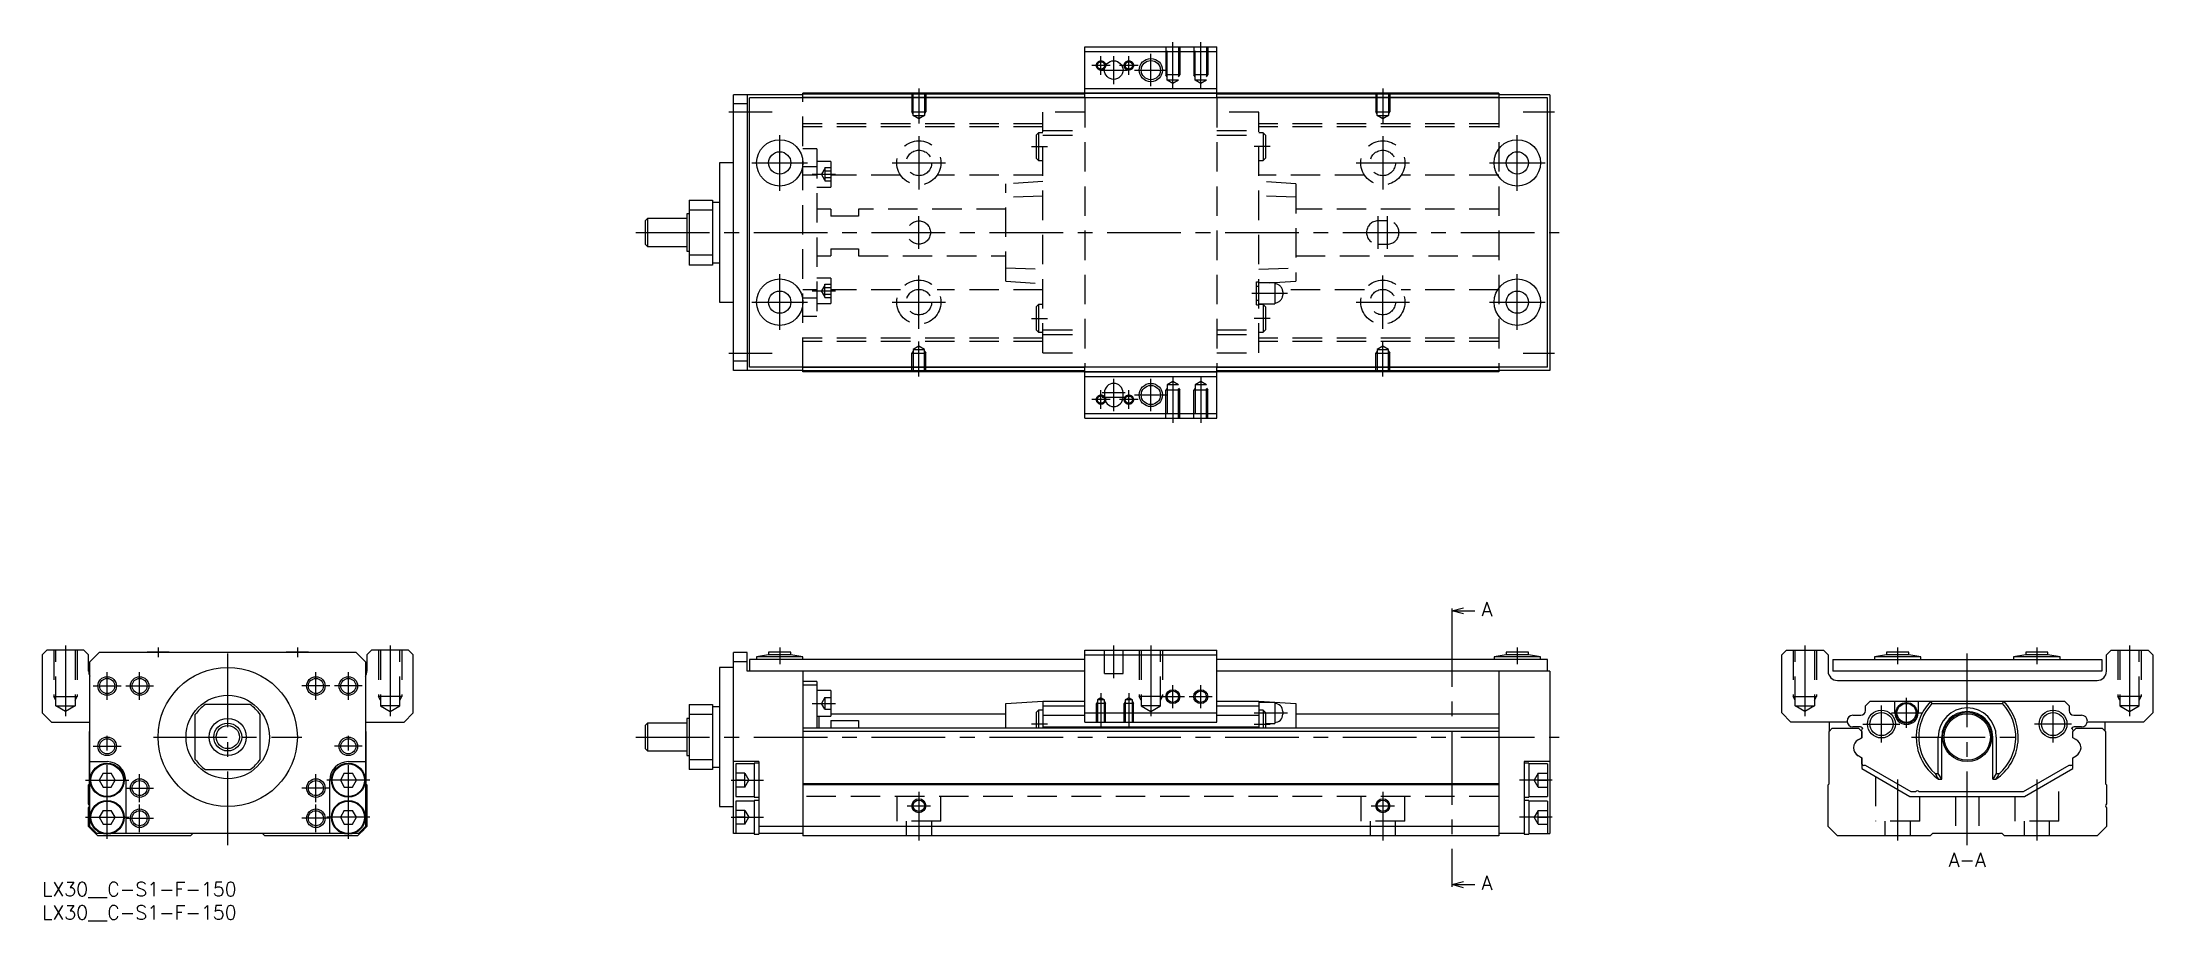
# Model space of a CAD drawing. Extents: x 0 to 455, y -8 to 181.
import ezdxf

# ---------------------------------------------------------------- set-up
doc = ezdxf.new("R2010")
doc.units = 0
doc.header["$LTSCALE"] = 0.5
doc.linetypes.add('CENTER', pattern=[50.8, 31.75, -6.35, 6.35, -6.35])
doc.linetypes.add('DASHED', pattern=[19.05, 12.7, -6.35])
for name, color, linetype in [('MSM_CENTER', 1, 'CENTER'), ('MSM_CONTINUOUS', 7, 'CONTINUOUS'), ('MSM_DASHED', 4, 'DASHED'), ('MSM_NARROW', 5, 'CONTINUOUS'), ('MSM_PART_NUMBER', 7, 'CONTINUOUS')]:
    doc.layers.add(name, color=color, linetype=linetype)
doc.styles.get("Standard").update_dxf_attribs({"font": 'txt.shx', "height": 3, "bigfont": 'bigfont.shx'})

# ---------------------------------------------------------------- blocks, each defined once
blk = doc.blocks.new('*U3')
at = {"layer": 'MSM_PART_NUMBER'}
blk.add_text('LX30__C-S1-F-150', height=3, dxfattribs=at).set_placement((0, -3))
blk = doc.blocks.new('*U4')
at = {"layer": 'MSM_PART_NUMBER'}
blk.add_text('LX30__C-S1-F-150', height=3, dxfattribs=at).set_placement((0, -8))

msp = doc.modelspace()

# ---------------------------------------------------------------- linework, layer by layer
at = {"layer": 'MSM_CENTER'}
for p, q in [((228.25, 174), (228.25, 178)), ((231, 172), (231, 178)), ((234.25, 174), (234.25, 178)), ((239, 171.5), (239, 178.5)), ((243.75, 171.09), (243.75, 181)), ((249.75, 171.09), (249.75, 181)), ((230.25, 176), (226.25, 176)), ((228, 175), (234, 175)), ((236.25, 176), (232.25, 176)), ((235.5, 175), (242.5, 175)), ((189, 171), (189, 163.49)), ((289, 171), (289, 163.49)), ((148, 166), (157.4, 166)), ((319.25, 166), (326, 166)), ((159, 149), (159, 161)), ((189, 160.75), (189, 149.25)), ((289, 160.75), (289, 149.25)), ((318, 149), (318, 161)), ((153, 155), (165, 155)), ((183.25, 155), (194.75, 155)), ((213.25, 158.5), (216.75, 158.5)), ((264.75, 158.5), (261.25, 158.5)), ((283.25, 155), (294.75, 155)), ((312, 155), (324, 155)), ((166, 152.55), (171, 152.55)), ((189, 136.5), (189, 143.5)), ((288, 136.5), (288, 143.5)), ((290, 136.5), (290, 143.5)), ((128, 140), (327, 140)), ((159, 119), (159, 131)), ((166, 127.44), (171, 127.44)), ((189, 119.25), (189, 130.75)), ((289, 119.25), (289, 130.75)), ((318, 119), (318, 131)), ((153, 125), (165, 125)), ((183.25, 125), (194.75, 125)), ((260.75, 126.9), (268.45, 126.9)), ((283.25, 125), (294.75, 125)), ((312, 125), (324, 125)), ((213.25, 121.5), (216.75, 121.5)), ((264.75, 121.5), (261.25, 121.5)), ((148, 114), (157.4, 114)), ((189, 109), (189, 116.51)), ((289, 109), (289, 116.51)), ((319.25, 114), (326, 114)), ((228.25, 102), (228.25, 106)), ((228.5, 105.5), (233.5, 105.5)), ((231, 101.5), (231, 108.5)), ((234.25, 102), (234.25, 106)), ((235.5, 105), (242.5, 105)), ((239, 101.5), (239, 108.5)), ((243.75, 108.91), (243.75, 99)), ((249.75, 108.91), (249.75, 99)), ((230.25, 104), (226.25, 104)), ((228.5, 104.5), (233.5, 104.5)), ((236.25, 104), (232.25, 104)), ((303.87, 58), (303.87, 0)), ((5, 51), (5, 35.81)), ((25, 50.6), (25, 48.5)), ((40, 8), (40, 51.5)), ((55, 50.6), (55, 48.5)), ((75, 51), (75, 35.81)), ((159, 50.6), (159, 47)), ((231, 44), (231, 51)), ((239, 51), (239, 35.81)), ((318, 50.6), (318, 47)), ((380, 51), (380, 35.81)), ((400, 50.6), (400, 47)), ((415, 8), (415, 51.5)), ((430, 50.6), (430, 47)), ((450, 51), (450, 35.81)), ((11, 42.3), (17, 42.3)), ((14, 39.3), (14, 45.3)), ((18, 42.3), (24, 42.3)), ((21, 39.3), (21, 45.3)), ((62, 42.3), (56, 42.3)), ((59, 39.3), (59, 45.3)), ((69, 42.3), (63, 42.3)), ((66, 39.3), (66, 45.3)), ((243.75, 37.5), (243.75, 42.5)), ((249.75, 37.5), (249.75, 42.5)), ((166, 38.55), (171, 38.55)), ((228.25, 40.76), (228.25, 33.5)), ((234.25, 40.76), (234.25, 33.5)), ((241.25, 40), (246.25, 40)), ((247.25, 40), (252.25, 40)), ((261.25, 36.5), (268.45, 36.5)), ((396.5, 30.1), (396.5, 38.1)), ((398.65, 36.5), (405.15, 36.5)), ((401.9, 33.25), (401.9, 39.75)), ((433.5, 30.1), (433.5, 38.1)), ((14, 9.35), (14, 32.3)), ((66, 9.35), (66, 32.3)), ((216.75, 34.1), (213.25, 34.1)), ((261.25, 34.1), (264.75, 34.1)), ((392.5, 34.1), (400.5, 34.1)), ((437.5, 34.1), (429.5, 34.1)), ((11, 29.3), (17, 29.3)), ((24, 31.3), (56, 31.3)), ((69, 29.3), (63, 29.3)), ((128, 31.3), (327, 31.3)), ((403, 31.3), (427, 31.3)), ((21, 17.3), (21, 23.3)), ((59, 17.3), (59, 23.3)), ((9.35, 22), (18.65, 22)), ((18, 20.3), (24, 20.3)), ((62, 20.3), (56, 20.3)), ((70.65, 22), (61.35, 22)), ((148.5, 22), (155.5, 22)), ((189, 19.5), (189, 9)), ((289, 19.5), (289, 9)), ((325.5, 22), (318.5, 22)), ((400, 22.18), (400, 9)), ((430, 22.18), (430, 9)), ((9.35, 14), (18.65, 14)), ((18, 13.8), (24, 13.8)), ((21, 10.8), (21, 16.8)), ((62, 13.8), (56, 13.8)), ((59, 10.8), (59, 16.8)), ((70.65, 14), (61.35, 14)), ((148.5, 14), (155.5, 14)), ((186.5, 16.5), (191.5, 16.5)), ((286.5, 16.5), (291.5, 16.5)), ((325.5, 14), (318.5, 14))]:
    msp.add_line(p, q, dxfattribs=at)
at = {"layer": 'MSM_CONTINUOUS'}
for p, q in [((224.75, 169), (224.75, 180)), ((224.75, 180), (253.25, 180)), ((224.75, 179), (253.25, 179)), ((253.25, 169), (253.25, 180)), ((164, 169.7), (149, 169.7)), ((149, 110.3), (149, 169.7)), ((152, 169.7), (152, 110.3)), ((152.5, 111), (152.5, 169)), ((324.5, 169), (152.5, 169)), ((314, 170), (164, 170)), ((164, 169), (164, 170)), ((224.75, 169.8), (164, 169.8)), ((224.75, 169.1), (164, 169.1)), ((224.75, 171), (253.25, 171)), ((224.75, 170), (253.25, 170)), ((314, 169.8), (253.25, 169.8)), ((314, 169.1), (253.25, 169.1)), ((314, 170), (314, 169)), ((325, 169.7), (314, 169.7)), ((324.5, 111), (324.5, 169)), ((325, 169.7), (325, 110.3)), ((152, 167.7), (149, 167.7)), ((146, 155), (146, 125)), ((149, 155), (146, 155)), ((139.5, 147), (144.5, 147)), ((139.5, 147), (139.5, 133)), ((144.5, 147), (144.5, 133)), ((146, 146.5), (144.5, 146.5)), ((130.5, 143), (130, 142.5)), ((130, 142.5), (130, 137.5)), ((130.5, 143), (130.5, 137)), ((139, 143), (130.5, 143)), ((139, 144), (139, 136)), ((139.5, 144), (139, 144)), ((144.5, 144.82), (139.5, 144.82)), ((130, 137.5), (130.5, 137)), ((130.5, 137), (139, 137)), ((139, 136), (139.5, 136)), ((139.5, 135.18), (144.5, 135.18)), ((144.5, 133), (139.5, 133)), ((144.5, 133.5), (146, 133.5)), ((146, 125), (149, 125)), ((152, 112.3), (149, 112.3)), ((164, 110.3), (149, 110.3)), ((324.5, 111), (152.5, 111)), ((164, 110), (164, 111)), ((224.75, 110.9), (164, 110.9)), ((224.75, 110.2), (164, 110.2)), ((314, 110), (164, 110)), ((224.75, 100), (224.75, 111)), ((224.75, 110), (253.25, 110)), ((253.25, 100), (253.25, 111)), ((314, 110.9), (253.25, 110.9)), ((314, 110.2), (253.25, 110.2)), ((314, 111), (314, 110)), ((325, 110.3), (314, 110.3)), ((224.75, 109), (253.25, 109)), ((229, 105.5), (229, 104.5)), ((233, 104.5), (233, 105.5)), ((224.75, 101), (253.25, 101)), ((224.75, 100), (253.25, 100)), ((303.87, 58.5), (306.37, 59.17)), ((303.87, 59), (303.87, 58)), ((306.37, 57.83), (303.87, 58.5)), ((303.87, 58.5), (308.88, 58.5)), ((1, 50), (0, 49)), ((0, 49), (0, 36.5)), ((9, 50), (1, 50)), ((10, 49), (9, 50)), ((10, 45.5), (10, 49)), ((12.3, 49.5), (10.3, 47.5)), ((10.3, 12), (10.3, 47.5)), ((67.7, 49.5), (12.3, 49.5)), ((22.6, 49.6), (22.6, 49.5)), ((27.4, 49.6), (22.6, 49.6)), ((27.4, 49.5), (27.4, 49.6)), ((52.6, 49.6), (52.6, 49.5)), ((57.4, 49.6), (52.6, 49.6)), ((57.4, 49.5), (57.4, 49.6)), ((69.7, 47.5), (67.7, 49.5)), ((69.7, 47.5), (69.7, 12)), ((71, 50), (70, 49)), ((70, 49), (70, 45.5)), ((79, 50), (71, 50)), ((80, 49), (79, 50)), ((80, 36.5), (80, 49)), ((149, 46.3), (146, 46.3)), ((146, 46.3), (146, 16.3)), ((149, 10.5), (149, 49.5)), ((152, 49.5), (149, 49.5)), ((152, 47.5), (149, 47.5)), ((152, 45.5), (152, 49.5)), ((152.5, 48), (152.5, 45.5)), ((224.75, 48), (152.5, 48)), ((156.6, 49), (154, 48.6)), ((154, 48.6), (154, 48)), ((164, 48.6), (154, 48.6)), ((156.6, 49.6), (156.6, 49)), ((161.4, 49.6), (156.6, 49.6)), ((161.4, 49), (156.6, 49)), ((161.4, 49), (161.4, 49.6)), ((164, 48.6), (161.4, 49)), ((164, 48), (164, 48.6)), ((224.75, 50), (253.25, 50)), ((224.75, 34.5), (224.75, 50)), ((224.75, 49), (253.25, 49)), ((253.25, 34.5), (253.25, 50)), ((324.5, 48), (253.25, 48)), ((315.6, 49), (313, 48.6)), ((313, 48.6), (313, 48)), ((323, 48.6), (313, 48.6)), ((315.6, 49.6), (315.6, 49)), ((320.4, 49.6), (315.6, 49.6)), ((320.4, 49), (315.6, 49)), ((320.4, 49), (320.4, 49.6)), ((323, 48.6), (320.4, 49)), ((323, 48), (323, 48.6)), ((324.5, 45.5), (324.5, 48)), ((375, 49), (376, 50)), ((375, 36.5), (375, 49)), ((376, 50), (384, 50)), ((384, 50), (385, 49)), ((385, 49), (385, 45.5)), ((386, 48), (444, 48)), ((386, 48), (386, 45.5)), ((397.6, 49), (395, 48.6)), ((405, 48.6), (395, 48.6)), ((395, 48.6), (395, 48)), ((402.4, 49.6), (397.6, 49.6)), ((397.6, 49.6), (397.6, 49)), ((402.4, 49), (397.6, 49)), ((402.4, 49), (402.4, 49.6)), ((405, 48.6), (402.4, 49)), ((405, 48), (405, 48.6)), ((427.6, 49), (425, 48.6)), ((435, 48.6), (425, 48.6)), ((425, 48.6), (425, 48)), ((432.4, 49.6), (427.6, 49.6)), ((427.6, 49.6), (427.6, 49)), ((432.4, 49), (427.6, 49)), ((432.4, 49), (432.4, 49.6)), ((435, 48.6), (432.4, 49)), ((435, 48), (435, 48.6)), ((444, 48), (444, 45.5)), ((445, 49), (446, 50)), ((445, 45.5), (445, 49)), ((446, 50), (454, 50)), ((454, 50), (455, 49)), ((455, 49), (455, 36.5)), ((224.75, 45.5), (152, 45.5)), ((164, 45.5), (164, 10)), ((167, 43.3), (164, 43.3)), ((167, 42.45), (164, 42.45)), ((167, 43.3), (167, 33.2)), ((170, 41.3), (167, 41.3)), ((170, 41.3), (170, 35.8)), ((325, 45.5), (253.25, 45.5)), ((314, 45.5), (314, 10)), ((325, 45.5), (325, 10.5)), ((444, 45.5), (386, 45.5)), ((387, 43.5), (443, 43.5)), ((0, 36.5), (2, 34.5)), ((44.82, 38.3), (35.18, 38.3)), ((78, 34.5), (80, 36.5)), ((139.5, 38.3), (144.5, 38.3)), ((139.5, 38.3), (139.5, 24.3)), ((144.5, 38.3), (144.5, 24.3)), ((146, 37.8), (144.5, 37.8)), ((207.75, 38.5), (215.75, 39)), ((207.75, 33.2), (207.75, 38.5)), ((214.75, 37.1), (214.25, 36.6)), ((214.25, 36.6), (214.25, 33.2)), ((215.75, 37.1), (214.75, 37.1)), ((214.75, 37.1), (214.75, 33.2)), ((215.75, 39), (224.75, 39)), ((215.75, 39), (215.75, 33.2)), ((215.75, 38), (224.75, 38)), ((224.75, 36.5), (253.25, 36.5)), ((253.25, 39), (262.25, 39)), ((253.25, 38), (262.25, 38)), ((262.25, 39), (270.25, 38.5)), ((262.25, 39), (262.25, 33.2)), ((265.7, 38.75), (262.25, 38.75)), ((263.25, 37.1), (262.25, 37.1)), ((263.75, 36.6), (263.25, 37.1)), ((263.25, 37.1), (263.25, 33.2)), ((263.75, 36.6), (263.75, 33.2)), ((265.7, 38.75), (265.7, 34.25)), ((267.45, 36.8), (267.45, 36.2)), ((270.25, 38.5), (270.25, 33.2)), ((377, 34.5), (375, 36.5)), ((393.05, 38), (394.05, 39)), ((393.05, 37), (393.05, 38)), ((394.05, 39), (435.95, 39)), ((399.4, 36.5), (399.4, 39)), ((404.4, 39), (404.4, 36.5)), ((407.14, 39), (407.4, 38.5)), ((407.4, 38.5), (422.6, 38.5)), ((422.6, 38.5), (422.86, 39)), ((435.95, 39), (436.95, 38)), ((436.95, 38), (436.95, 37)), ((455, 36.5), (453, 34.5)), ((2, 34.5), (10.3, 34.5)), ((10.2, 32.5), (10.3, 32.6)), ((10.2, 21.2), (10.2, 32.5)), ((33, 26.48), (33, 36.12)), ((47, 26.48), (47, 36.12)), ((69.7, 34.5), (78, 34.5)), ((69.7, 32.6), (69.8, 32.5)), ((69.8, 32.5), (69.8, 21.2)), ((130.5, 34.3), (130, 33.8)), ((130, 33.8), (130, 28.8)), ((139, 34.3), (130.5, 34.3)), ((130.5, 34.3), (130.5, 28.3)), ((139.5, 35.3), (139, 35.3)), ((139, 35.3), (139, 27.3)), ((144.5, 36.12), (139.5, 36.12)), ((314, 33.2), (164, 33.2)), ((314, 32.5), (164, 32.5)), ((167, 35.8), (170, 35.8)), ((167.5, 33.2), (167.5, 35.8)), ((170, 36.3), (207.75, 36.3)), ((170, 34.87), (176, 34.87)), ((170, 34.87), (170, 33.2)), ((176, 34.87), (176, 33.2)), ((215.75, 36), (224.75, 36)), ((215.75, 33.5), (262.25, 33.5)), ((224.75, 34.5), (253.25, 34.5)), ((253.25, 36), (262.25, 36)), ((263.75, 34.25), (265.7, 34.25)), ((270.25, 36.3), (314, 36.3)), ((389.13, 34.5), (377, 34.5)), ((385.2, 32.5), (385.9, 33.2)), ((385.2, 21.2), (385.2, 32.5)), ((385.3, 32.6), (385.3, 34.5)), ((385.9, 33.2), (391.55, 33.2)), ((390.35, 36), (392.05, 36)), ((391.75, 33.5), (390.35, 33.5)), ((391.55, 33.2), (392.25, 32.5)), ((392.2, 32.55), (392.2, 32.7)), ((392.25, 32.5), (392.2, 32.55)), ((392.25, 31.15), (392.25, 32.5)), ((392.25, 32.5), (392.25, 31.15)), ((437.75, 32.5), (438.45, 33.2)), ((437.75, 31.15), (437.75, 32.5)), ((437.8, 32.7), (437.8, 32.55)), ((437.95, 36), (439.65, 36)), ((439.65, 33.5), (438.25, 33.5)), ((438.45, 33.2), (444.1, 33.2)), ((453, 34.5), (440.87, 34.5)), ((444.1, 33.2), (444.8, 32.5)), ((444.7, 32.6), (444.7, 34.5)), ((444.8, 32.5), (444.8, 21.2)), ((130, 28.8), (130.5, 28.3)), ((130.5, 28.3), (139, 28.3)), ((392.25, 31.15), (391.5, 30.72)), ((391.6, 30.78), (392.25, 31.15)), ((408.74, 23.45), (408.74, 31.3)), ((409.5, 22.2), (409.5, 31.3)), ((420.5, 22.2), (420.5, 31.3)), ((421.26, 31.3), (421.26, 23.45)), ((438.4, 30.78), (437.75, 31.15)), ((438.4, 30.78), (438.49, 30.73)), ((10.3, 26), (14, 26)), ((13.13, 23.5), (12.27, 22)), ((13.13, 23.5), (14.87, 23.5)), ((15.73, 22), (14.87, 23.5)), ((35.18, 24.3), (44.82, 24.3)), ((65.13, 23.5), (64.27, 22)), ((65.13, 23.5), (66.87, 23.5)), ((66, 26), (69.7, 26)), ((67.73, 22), (66.87, 23.5)), ((139, 27.3), (139.5, 27.3)), ((139.5, 26.48), (144.5, 26.48)), ((144.5, 24.3), (139.5, 24.3)), ((144.5, 24.8), (146, 24.8)), ((154.5, 26), (149, 26)), ((153.5, 25.5), (149.5, 25.5)), ((149.5, 25.5), (149.5, 18.5)), ((154.5, 25.65), (153.5, 25.65)), ((153.5, 25.65), (153.5, 18.35)), ((154.5, 26), (154.5, 10.35)), ((325, 26), (319.5, 26)), ((319.5, 26), (319.5, 10.35)), ((320.5, 25.65), (319.5, 25.65)), ((320.5, 25.65), (320.5, 18.35)), ((324.5, 25.5), (320.5, 25.5)), ((324.5, 25.5), (324.5, 18.5)), ((392.25, 26.85), (391.5, 27.28)), ((391.6, 27.22), (392.25, 26.85)), ((392.25, 25.45), (392.25, 26.85)), ((392.25, 26.85), (392.25, 24.5)), ((392.25, 24.5), (402.64, 18.5)), ((393.1, 25.16), (392.7, 25.16)), ((402.91, 19.5), (393.1, 25.16)), ((408.07, 23.45), (408.74, 23.45)), ((409.5, 22.2), (408.74, 23.45)), ((421.26, 23.45), (420.5, 22.2)), ((421.26, 23.45), (421.93, 23.45)), ((436.9, 25.16), (427.09, 19.5)), ((427.36, 18.5), (437.75, 24.5)), ((437.3, 25.16), (436.9, 25.16)), ((437.75, 26.85), (438.5, 27.28)), ((437.75, 24.5), (437.75, 26.85)), ((10, 21), (10.2, 21.2)), ((10, 16.9), (10, 21)), ((12.27, 22), (13.13, 20.5)), ((13.13, 20.5), (14.87, 20.5)), ((14.87, 20.5), (15.73, 22)), ((18, 22), (18, 10.5)), ((62, 10.5), (62, 22)), ((64.27, 22), (65.13, 20.5)), ((65.13, 20.5), (66.87, 20.5)), ((66.87, 20.5), (67.73, 22)), ((69.8, 21.2), (70, 21)), ((70, 21), (70, 12)), ((149.5, 18.5), (153.5, 18.5)), ((153.5, 18.35), (154.5, 18.35)), ((314, 21.2), (164, 21.2)), ((314, 21), (164, 21)), ((319.5, 18.35), (320.5, 18.35)), ((320.5, 18.5), (324.5, 18.5)), ((385, 21), (385.2, 21.2)), ((385, 12), (385, 21)), ((402.64, 18.5), (427.36, 18.5)), ((403.85, 19.5), (402.91, 19.5)), ((427.09, 19.5), (404.65, 19.5)), ((408.82, 22.2), (409.5, 22.2)), ((420.5, 22.2), (421.18, 22.2)), ((444.8, 21.2), (445, 21)), ((445, 21), (445, 16.9)), ((10, 12), (10, 16.1)), ((13.13, 15.5), (12.27, 14)), ((12.27, 14), (13.13, 12.5)), ((13.13, 15.5), (14.87, 15.5)), ((15.73, 14), (14.87, 15.5)), ((14.87, 12.5), (15.73, 14)), ((65.13, 15.5), (64.27, 14)), ((64.27, 14), (65.13, 12.5)), ((65.13, 15.5), (66.87, 15.5)), ((67.73, 14), (66.87, 15.5)), ((66.87, 12.5), (67.73, 14)), ((146, 16.3), (149, 16.3)), ((153.5, 17.5), (149.5, 17.5)), ((149.5, 17.5), (149.5, 10.5)), ((154.5, 17.65), (153.5, 17.65)), ((153.5, 17.65), (153.5, 10.35)), ((320.5, 17.65), (319.5, 17.65)), ((320.5, 17.65), (320.5, 10.35)), ((324.5, 17.5), (320.5, 17.5)), ((324.5, 17.5), (324.5, 10.5)), ((445, 16.1), (445, 12)), ((12, 10), (10, 12)), ((11.8, 10.5), (10.3, 12)), ((12.96, 10.5), (11.8, 10.5)), ((32, 10), (12, 10)), ((13.13, 12.5), (14.87, 12.5)), ((64.96, 10.5), (15.04, 10.5)), ((32.5, 10.5), (32, 10)), ((48, 10), (47.5, 10.5)), ((68, 10), (48, 10)), ((65.13, 12.5), (66.87, 12.5)), ((68.2, 10.5), (67.04, 10.5)), ((70, 12), (68, 10)), ((69.7, 12), (68.2, 10.5)), ((153.5, 10.5), (149, 10.5)), ((153.5, 10.35), (154.5, 10.35)), ((314, 12), (154.5, 12)), ((164, 10.5), (154.5, 10.5)), ((314, 10), (164, 10)), ((319.5, 10.5), (314, 10.5)), ((319.5, 10.35), (320.5, 10.35)), ((320.5, 10.5), (325, 10.5)), ((387, 10), (385, 12)), ((407, 10), (387, 10)), ((407.5, 10.5), (407, 10)), ((422.5, 10.5), (407.5, 10.5)), ((423, 10), (422.5, 10.5)), ((443, 10), (423, 10)), ((445, 12), (443, 10)), ((303.87, -0.5), (306.37, 0.17)), ((303.87, 0), (303.87, -1)), ((306.37, -1.17), (303.87, -0.5)), ((303.87, -0.5), (308.88, -0.5))]:
    msp.add_line(p, q, dxfattribs=at)
for centre, radius in [((231, 175), 2), ((239, 175), 2.07), ((159, 155), 5), ((318, 155), 5), ((159, 155), 2.4), ((318, 155), 2.4), ((159, 125), 5), ((318, 125), 5), ((159, 125), 2.4), ((318, 125), 2.4), ((239, 105), 2.07), ((40, 31.3), 15), ((14, 42.3), 1.62), ((21, 42.3), 1.62), ((59, 42.3), 1.62), ((66, 42.3), 1.62), ((243.75, 40), 1.23), ((249.75, 40), 1.23), ((40, 31.3), 9), ((396.5, 34.1), 3), ((396.5, 34.1), 2.5), ((401.9, 36.5), 2.25), ((401.9, 36.5), 2.05), ((415, 31.3), 5.3), ((433.5, 34.1), 3), ((433.5, 34.1), 2.5), ((40, 31.3), 4), ((40, 31.3), 3), ((40, 31.3), 2.5), ((415, 31.3), 5), ((14, 29.3), 1.62), ((66, 29.3), 1.62), ((14, 22), 3.65), ((14, 22), 3.5), ((66, 22), 3.65), ((66, 22), 3.5), ((21, 20.3), 1.62), ((59, 20.3), 1.62), ((14, 14), 3.65), ((14, 14), 3.5), ((21, 13.8), 1.62), ((59, 13.8), 1.62), ((66, 14), 3.65), ((66, 14), 3.5), ((189, 16.5), 1.23), ((289, 16.5), 1.23)]:
    msp.add_circle(centre, radius, dxfattribs=at)
for centre, radius, start, end in [((231, 105.5), 2, 0, 180), ((231, 104.5), 2, 180, 0), ((12, 45.5), 2, 180, 211.7883), ((68, 45.5), 2, 328.2117, 0), ((387, 45.5), 2, 180, 270), ((443, 45.5), 2, 270, 0), ((40, 31.3), 8.5, 124.5603, 145.4397), ((40, 31.3), 8.5, 34.5603, 55.4397), ((265.7, 36.8), 1.75, 0, 90), ((392.05, 37), 1, 270, 0), ((401.9, 36.5), 2.5, 180, 0), ((415, 31.3), 11, 135.573, 235.8196), ((415, 31.3), 10.47, 136.5713, 228.5552), ((415, 31.3), 6.26, 0, 180), ((415, 31.3), 5.5, 0, 180), ((415, 31.3), 11, 304.1804, 44.427), ((415, 31.3), 10.47, 311.4448, 43.4287), ((437.95, 37), 1, 180, 270), ((265.7, 36.2), 1.75, 270, 0), ((390.35, 34.75), 1.25, 90, 270), ((391.75, 32.5), 1, 41.234, 90), ((392.7, 32.7), 0.5, 113.3254, 180), ((438.25, 32.5), 1, 90, 138.766), ((437.3, 32.7), 0.5, 0, 66.6746), ((439.65, 34.75), 1.25, 270, 90), ((392.65, 28.85), 2.2, 121.4553, 176.019), ((392.65, 29.15), 2.2, 183.981, 238.5447), ((392.65, 29.15), 2.2, 183.981, 241.4552), ((392.65, 28.85), 2.2, 121.3887, 134.5331), ((437.35, 28.85), 2.2, 3.981, 61.4552), ((437.35, 29.15), 2.2, 301.4553, 356.019), ((14, 22), 4, 0, 90), ((40, 31.3), 8.5, 214.5603, 235.4397), ((40, 31.3), 8.5, 304.5603, 325.4397), ((66, 22), 4, 90, 180), ((392.7, 25.66), 0.5, 205.8419, 270), ((416, 27.35), 8.83, 206.1475, 215.6253), ((414, 27.35), 8.84, 324.3755, 333.8517), ((437.3, 25.66), 0.5, 270, 334.1581), ((404.25, 19.2), 0.5, 36.8699, 143.1301), ((9.7, 16.5), 0.5, 306.8699, 53.1301), ((445.3, 16.5), 0.5, 126.8699, 233.1301), ((12.3, 12.5), 2, 216.8699, 233.1301), ((67.7, 12.5), 2, 306.8699, 323.1301)]:
    msp.add_arc(centre, radius, start, end, dxfattribs=at)
at = {"layer": 'MSM_DASHED'}
for p, q in [((242.25, 180), (242.25, 174)), ((242.52, 172.8), (242.52, 180)), ((244.98, 180), (244.98, 172.8)), ((245.25, 180), (245.25, 174)), ((248.25, 180), (248.25, 174)), ((248.52, 172.8), (248.52, 180)), ((250.98, 180), (250.98, 172.8)), ((251.25, 180), (251.25, 174)), ((245.25, 174), (242.25, 174)), ((242.52, 173.53), (242.25, 174)), ((244.98, 173.53), (245.25, 174)), ((251.25, 174), (248.25, 174)), ((248.52, 173.53), (248.25, 174)), ((250.98, 173.53), (251.25, 174)), ((164, 111), (164, 169)), ((187.5, 170), (187.5, 166)), ((187.77, 165.2), (187.77, 170)), ((190.23, 170), (190.23, 165.2)), ((190.5, 170), (190.5, 166)), ((224.75, 169), (224.75, 111)), ((244.98, 172.8), (242.52, 172.8)), ((243.75, 172.09), (242.52, 172.8)), ((244.98, 172.8), (243.75, 172.09)), ((250.98, 172.8), (248.52, 172.8)), ((249.75, 172.09), (248.52, 172.8)), ((250.98, 172.8), (249.75, 172.09)), ((253.25, 169), (253.25, 111)), ((287.5, 170), (287.5, 166)), ((287.77, 165.2), (287.77, 170)), ((290.23, 170), (290.23, 165.2)), ((290.5, 170), (290.5, 166)), ((314, 169), (314, 111)), ((187.77, 165.53), (187.5, 166)), ((187.5, 166), (190.5, 166)), ((187.77, 165.2), (190.23, 165.2)), ((189, 164.49), (187.77, 165.2)), ((190.23, 165.2), (189, 164.49)), ((190.23, 165.53), (190.5, 166)), ((224.75, 165.9), (215.75, 165.9)), ((215.75, 114.1), (215.75, 165.9)), ((262.25, 165.9), (253.25, 165.9)), ((262.25, 114.1), (262.25, 165.9)), ((287.77, 165.53), (287.5, 166)), ((287.5, 166), (290.5, 166)), ((287.77, 165.2), (290.23, 165.2)), ((289, 164.49), (287.77, 165.2)), ((290.23, 165.2), (289, 164.49)), ((290.23, 165.53), (290.5, 166)), ((215.75, 163.45), (164, 163.45)), ((215.75, 162.75), (164, 162.75)), ((214.75, 161.5), (214.25, 161)), ((214.25, 161), (214.25, 156)), ((214.75, 161.5), (214.75, 155.5)), ((215.75, 161.5), (214.75, 161.5)), ((215.75, 161.95), (224.75, 161.95)), ((215.75, 160.95), (224.75, 160.95)), ((253.25, 161.95), (262.25, 161.95)), ((253.25, 160.95), (262.25, 160.95)), ((314, 163.45), (262.25, 163.45)), ((314, 162.75), (262.25, 162.75)), ((263.25, 161.5), (262.25, 161.5)), ((263.25, 161.5), (263.25, 155.5)), ((263.75, 161), (263.25, 161.5)), ((263.75, 161), (263.75, 156)), ((167, 158), (164, 158)), ((167, 158), (167, 122)), ((170, 155.3), (167, 155.3)), ((170, 155.3), (170, 149.8)), ((214.25, 156), (214.75, 155.5)), ((214.75, 155.5), (215.75, 155.5)), ((262.25, 155.5), (263.25, 155.5)), ((263.25, 155.5), (263.75, 156)), ((167, 154.13), (164, 154.13)), ((167, 152.38), (164, 152.38)), ((168.7, 153.8), (167.98, 152.55)), ((168.7, 151.3), (167.98, 152.55)), ((168.7, 154), (170, 154)), ((168.7, 154), (168.7, 151.11)), ((168.7, 153.28), (170, 153.28)), ((168.7, 151.83), (170, 151.83)), ((168.7, 151.11), (170, 151.11)), ((185.05, 152.36), (170, 152.36)), ((215.75, 152.36), (192.95, 152.36)), ((215.75, 151), (207.75, 150.47)), ((207.75, 129.53), (207.75, 150.47)), ((285.05, 152.36), (262.25, 152.36)), ((270.25, 150.47), (262.25, 151)), ((270.25, 150.47), (270.25, 129.53)), ((314, 152.36), (292.95, 152.36)), ((167, 149.8), (170, 149.8)), ((215.75, 147.86), (207.75, 147.6)), ((270.25, 147.6), (262.25, 147.86)), ((170, 145), (167, 145)), ((170, 145), (170, 143.5)), ((176, 143.5), (170, 143.5)), ((176, 145), (176, 143.5)), ((207.75, 145), (176, 145)), ((314, 145), (270.25, 145)), ((290, 142.5), (288, 142.5)), ((288, 137.5), (290, 137.5)), ((167, 135), (170, 135)), ((170, 136.5), (176, 136.5)), ((170, 136.5), (170, 135)), ((176, 136.5), (176, 135)), ((176, 135), (207.75, 135)), ((207.75, 132.4), (215.75, 132.14)), ((262.25, 132.14), (270.25, 132.4)), ((270.25, 135), (314, 135)), ((167, 127.62), (164, 127.62)), ((170, 130.19), (167, 130.19)), ((168.7, 128.69), (167.98, 127.44)), ((168.7, 126.19), (167.98, 127.44)), ((168.7, 128.89), (170, 128.89)), ((168.7, 126), (168.7, 128.89)), ((168.7, 128.17), (170, 128.17)), ((170, 130.19), (170, 124.69)), ((185.05, 127.64), (170, 127.64)), ((215.75, 127.64), (192.95, 127.64)), ((207.75, 129.53), (215.75, 129)), ((261.75, 129.4), (262.25, 129.4)), ((261.75, 124.4), (261.75, 129.4)), ((262.25, 128.4), (261.75, 128.4)), ((265.7, 129.15), (262.25, 129.15)), ((264.51, 129.15), (270.25, 129.53)), ((265.7, 129.15), (265.7, 124.65)), ((285.05, 127.64), (267.39, 127.64)), ((314, 127.64), (292.95, 127.64)), ((167, 125.87), (164, 125.87)), ((167, 124.69), (170, 124.69)), ((168.7, 126.72), (170, 126.72)), ((168.7, 126), (170, 126)), ((214.75, 124.5), (214.25, 124)), ((214.25, 124), (214.25, 119)), ((214.75, 124.5), (214.75, 118.5)), ((215.75, 124.5), (214.75, 124.5)), ((261.75, 125.4), (262.25, 125.4)), ((261.75, 124.4), (262.25, 124.4)), ((262.25, 124.65), (265.7, 124.65)), ((263.25, 124.5), (262.25, 124.5)), ((263.75, 124), (263.25, 124.5)), ((263.25, 124.5), (263.25, 118.5)), ((263.75, 124), (263.75, 119)), ((267.45, 127.2), (267.45, 126.6)), ((164, 122), (167, 122)), ((214.25, 119), (214.75, 118.5)), ((214.75, 118.5), (215.75, 118.5)), ((215.75, 119.05), (224.75, 119.05)), ((253.25, 119.05), (262.25, 119.05)), ((262.25, 118.5), (263.25, 118.5)), ((263.25, 118.5), (263.75, 119)), ((215.75, 117.25), (164, 117.25)), ((215.75, 116.55), (164, 116.55)), ((187.77, 114.47), (187.5, 114)), ((187.5, 110), (187.5, 114)), ((187.5, 114), (190.5, 114)), ((189, 115.51), (187.77, 114.8)), ((187.77, 114.8), (187.77, 110)), ((187.77, 114.8), (190.23, 114.8)), ((190.23, 114.8), (189, 115.51)), ((190.23, 110), (190.23, 114.8)), ((190.23, 114.47), (190.5, 114)), ((190.5, 110), (190.5, 114)), ((215.75, 118.05), (224.75, 118.05)), ((215.75, 114.1), (224.75, 114.1)), ((253.25, 118.05), (262.25, 118.05)), ((253.25, 114.1), (262.25, 114.1)), ((314, 117.25), (262.25, 117.25)), ((314, 116.55), (262.25, 116.55)), ((287.77, 114.47), (287.5, 114)), ((287.5, 110), (287.5, 114)), ((287.5, 114), (290.5, 114)), ((289, 115.51), (287.77, 114.8)), ((287.77, 114.8), (287.77, 110)), ((287.77, 114.8), (290.23, 114.8)), ((290.23, 114.8), (289, 115.51)), ((290.23, 110), (290.23, 114.8)), ((290.23, 114.47), (290.5, 114)), ((290.5, 110), (290.5, 114)), ((242.52, 106.47), (242.25, 106)), ((245.25, 106), (242.25, 106)), ((242.25, 100), (242.25, 106)), ((243.75, 107.91), (242.52, 107.2)), ((242.52, 107.2), (242.52, 100)), ((244.98, 107.2), (242.52, 107.2)), ((244.98, 107.2), (243.75, 107.91)), ((244.98, 100), (244.98, 107.2)), ((244.98, 106.47), (245.25, 106)), ((245.25, 100), (245.25, 106)), ((248.52, 106.47), (248.25, 106)), ((251.25, 106), (248.25, 106)), ((248.25, 100), (248.25, 106)), ((249.75, 107.91), (248.52, 107.2)), ((248.52, 107.2), (248.52, 100)), ((250.98, 107.2), (248.52, 107.2)), ((250.98, 107.2), (249.75, 107.91)), ((250.98, 100), (250.98, 107.2)), ((250.98, 106.47), (251.25, 106)), ((251.25, 100), (251.25, 106)), ((2.5, 50), (2.5, 40)), ((2.93, 38), (2.93, 50)), ((7.07, 50), (7.07, 38)), ((7.5, 50), (7.5, 40)), ((72.5, 50), (72.5, 40)), ((72.93, 50), (72.93, 38)), ((77.07, 38), (77.07, 50)), ((77.5, 50), (77.5, 40)), ((229, 45), (229, 50)), ((233, 45), (233, 50)), ((236.5, 50), (236.5, 40)), ((236.93, 50), (236.93, 38)), ((241.07, 38), (241.07, 50)), ((241.5, 50), (241.5, 40)), ((377.5, 50), (377.5, 40)), ((377.93, 38), (377.93, 50)), ((382.07, 50), (382.07, 38)), ((382.5, 50), (382.5, 40)), ((447.5, 50), (447.5, 40)), ((447.93, 50), (447.93, 38)), ((452.07, 38), (452.07, 50)), ((452.5, 50), (452.5, 40)), ((229, 45), (233, 45)), ((2.5, 40), (7.5, 40)), ((2.93, 39.25), (2.5, 40)), ((5, 36.81), (2.93, 38)), ((2.93, 38), (7.07, 38)), ((7.07, 38), (5, 36.81)), ((7.07, 39.25), (7.5, 40)), ((77.5, 40), (72.5, 40)), ((72.93, 39.25), (72.5, 40)), ((72.93, 38), (75, 36.81)), ((77.07, 38), (72.93, 38)), ((75, 36.81), (77.07, 38)), ((77.07, 39.25), (77.5, 40)), ((168.7, 39.8), (167.98, 38.55)), ((168.7, 37.3), (167.98, 38.55)), ((168.7, 39.8), (170, 39.8)), ((168.7, 39.8), (168.7, 37.3)), ((168.7, 38.55), (170, 38.55)), ((168.7, 37.3), (170, 37.3)), ((227.47, 38.87), (227.25, 38.5)), ((229.25, 38.5), (227.25, 38.5)), ((227.25, 34.5), (227.25, 38.5)), ((228.25, 39.76), (227.47, 39.31)), ((229.03, 39.31), (227.47, 39.31)), ((227.47, 39.31), (227.47, 34.5)), ((229.03, 39.31), (228.25, 39.76)), ((229.03, 34.5), (229.03, 39.31)), ((229.03, 38.87), (229.25, 38.5)), ((229.25, 34.5), (229.25, 38.5)), ((233.47, 38.87), (233.25, 38.5)), ((235.25, 38.5), (233.25, 38.5)), ((233.25, 34.5), (233.25, 38.5)), ((234.25, 39.76), (233.47, 39.31)), ((235.03, 39.31), (233.47, 39.31)), ((233.47, 39.31), (233.47, 34.5)), ((235.03, 39.31), (234.25, 39.76)), ((235.03, 34.5), (235.03, 39.31)), ((235.03, 38.87), (235.25, 38.5)), ((235.25, 34.5), (235.25, 38.5)), ((241.5, 40), (236.5, 40)), ((236.93, 39.25), (236.5, 40)), ((241.07, 38), (236.93, 38)), ((236.93, 38), (239, 36.81)), ((239, 36.81), (241.07, 38)), ((241.07, 39.25), (241.5, 40)), ((377.5, 40), (382.5, 40)), ((377.93, 39.25), (377.5, 40)), ((380, 36.81), (377.93, 38)), ((377.93, 38), (382.07, 38)), ((382.07, 38), (380, 36.81)), ((382.07, 39.25), (382.5, 40)), ((452.5, 40), (447.5, 40)), ((447.93, 39.25), (447.5, 40)), ((447.93, 38), (450, 36.81)), ((452.07, 38), (447.93, 38)), ((450, 36.81), (452.07, 38)), ((452.07, 39.25), (452.5, 40)), ((151.5, 23.5), (149.5, 23.5)), ((151.5, 20.5), (151.5, 23.5)), ((151.5, 23.5), (152.37, 22)), ((322.5, 23.5), (321.63, 22)), ((322.5, 20.5), (322.5, 23.5)), ((322.5, 23.5), (324.5, 23.5)), ((395.25, 22.77), (395.25, 13.2)), ((434.75, 13.2), (434.75, 22.77)), ((151.5, 22), (149.5, 22)), ((151.5, 20.5), (149.5, 20.5)), ((151.5, 20.5), (152.37, 22)), ((314, 18.5), (164, 18.5)), ((184.25, 18.5), (184.25, 13.2)), ((193.75, 13.2), (193.75, 18.5)), ((284.25, 18.5), (284.25, 13.2)), ((293.75, 13.2), (293.75, 18.5)), ((322.5, 20.5), (321.63, 22)), ((322.5, 22), (324.5, 22)), ((322.5, 20.5), (324.5, 20.5)), ((404.75, 13.2), (404.75, 18.5)), ((412.5, 18.5), (412.5, 10.5)), ((417.5, 18.5), (417.5, 10.5)), ((425.25, 18.5), (425.25, 13.2)), ((151.5, 15.5), (149.5, 15.5)), ((151.5, 14), (149.5, 14)), ((151.5, 12.5), (151.5, 15.5)), ((151.5, 15.5), (152.37, 14)), ((151.5, 12.5), (152.37, 14)), ((322.5, 15.5), (321.63, 14)), ((322.5, 12.5), (321.63, 14)), ((322.5, 12.5), (322.5, 15.5)), ((322.5, 15.5), (324.5, 15.5)), ((322.5, 14), (324.5, 14)), ((151.5, 12.5), (149.5, 12.5)), ((193.75, 13.2), (184.25, 13.2)), ((186.25, 13.2), (186.25, 10)), ((191.75, 10), (191.75, 13.2)), ((293.75, 13.2), (284.25, 13.2)), ((286.25, 13.2), (286.25, 10)), ((291.75, 10), (291.75, 13.2)), ((322.5, 12.5), (324.5, 12.5)), ((404.75, 13.2), (395.25, 13.2)), ((397.25, 13.2), (397.25, 10)), ((402.75, 10), (402.75, 13.2)), ((434.75, 13.2), (425.25, 13.2)), ((427.25, 13.2), (427.25, 10)), ((432.75, 10), (432.75, 13.2))]:
    msp.add_line(p, q, dxfattribs=at)
for centre, radius in [((228.25, 176), 1), ((228.25, 176), 0.784), ((234.25, 176), 1), ((234.25, 176), 0.784), ((189, 155), 4.75), ((289, 155), 4.75), ((189, 155), 2.75), ((289, 155), 2.75), ((189, 140), 2.5), ((189, 125), 4.75), ((189, 125), 2.75), ((289, 125), 4.75), ((289, 125), 2.75), ((228.25, 104), 1), ((228.25, 104), 0.784), ((234.25, 104), 1), ((234.25, 104), 0.784)]:
    msp.add_circle(centre, radius, dxfattribs=at)
for centre, radius, start, end in [((288, 140), 2.5, 90, 270), ((290, 140), 2.5, 270, 90), ((265.7, 127.2), 1.75, 0, 90), ((265.7, 126.6), 1.75, 270, 0)]:
    msp.add_arc(centre, radius, start, end, dxfattribs=at)
at = {"layer": 'MSM_NARROW'}
for centre, radius in [((239, 175), 2.5), ((239, 105), 2.5), ((14, 42.3), 2), ((21, 42.3), 2), ((59, 42.3), 2), ((66, 42.3), 2), ((243.75, 40), 1.5), ((249.75, 40), 1.5), ((14, 29.3), 2), ((66, 29.3), 2), ((21, 20.3), 2), ((59, 20.3), 2), ((21, 13.8), 2), ((59, 13.8), 2), ((189, 16.5), 1.5), ((289, 16.5), 1.5)]:
    msp.add_circle(centre, radius, dxfattribs=at)

# ---------------------------------------------------------------- block references
at = {"layer": 'MSM_CONTINUOUS'}
for name in ['*U3', '*U4']:
    msp.add_blockref(name, (0, 0), dxfattribs=at)

# ---------------------------------------------------------------- texts
at = {"layer": 'MSM_PART_NUMBER'}
for s, p in [('A', (310.29, 57.37)), ('A-A', (411.01, 3.36)), ('A', (310.29, -1.63))]:
    msp.add_text(s, height=3, dxfattribs=at).set_placement(p)

doc.saveas('drawing.dxf')
